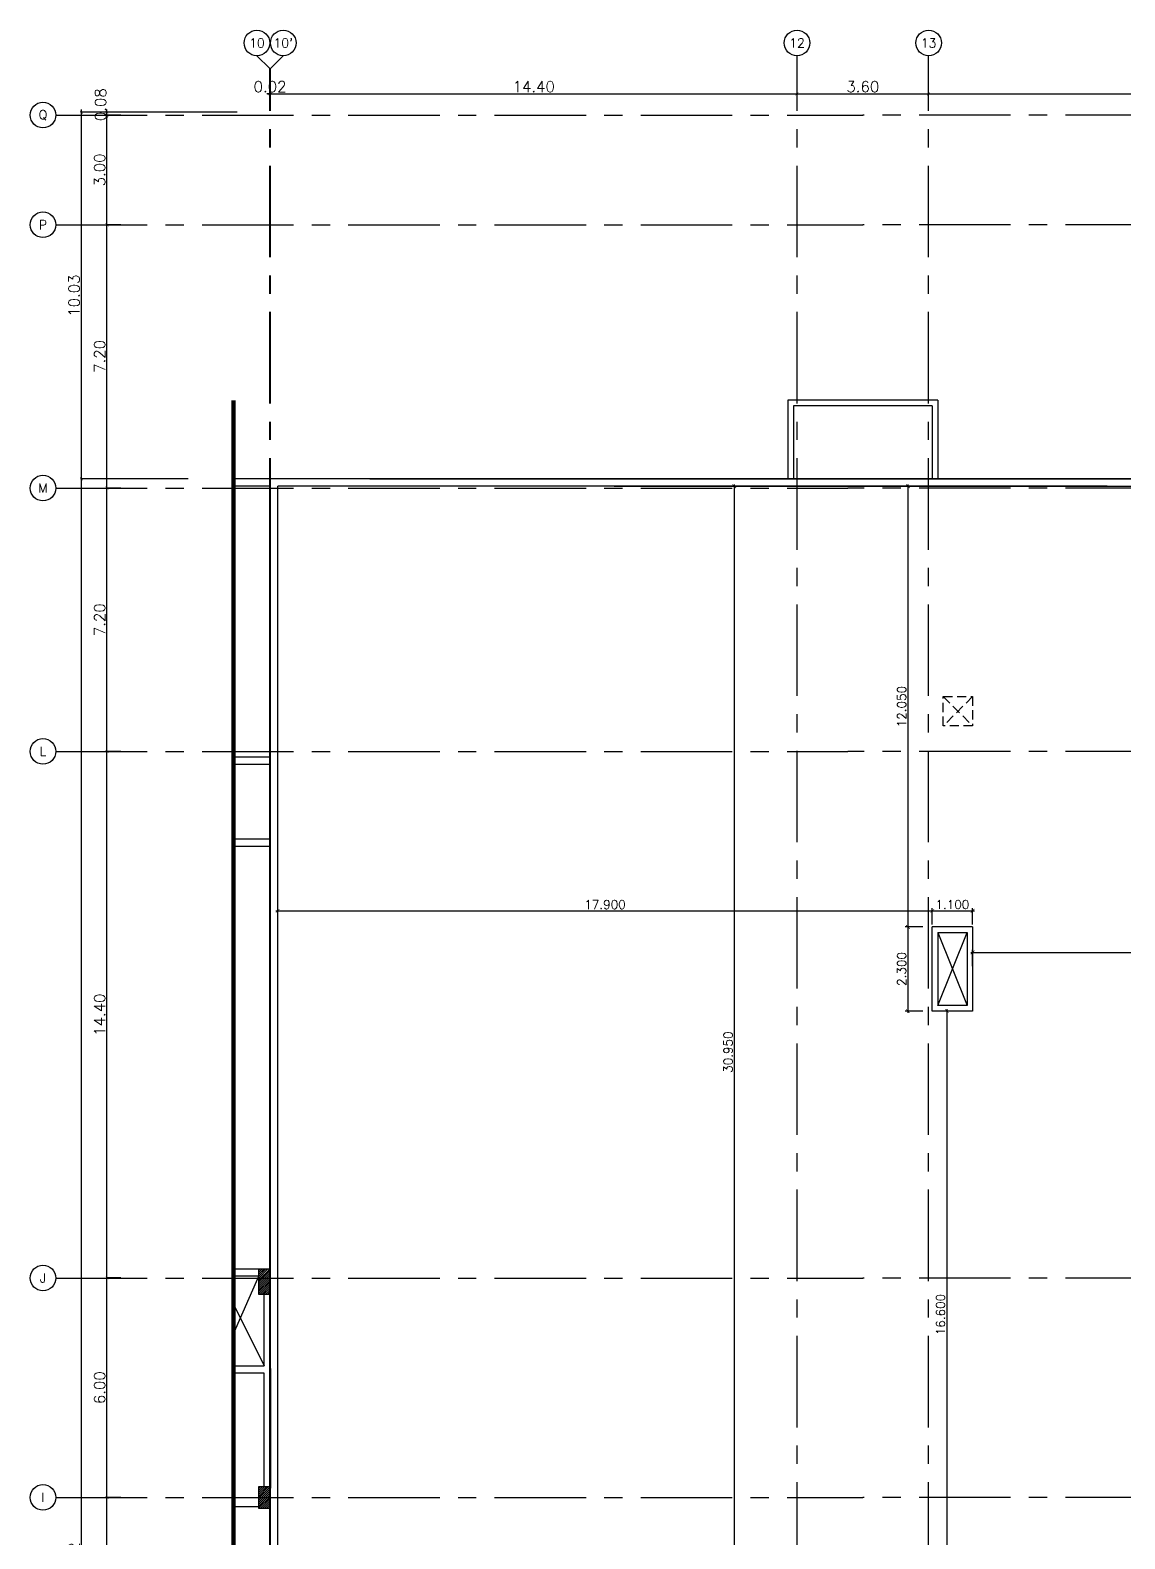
# Model space of a CAD drawing. Extents: x 88854.2 to 88945.7, y 39921.6 to 39999.8.
# Drawn here: x 88854.2 to 88884.13, y 39958.57 to 39999.82 of the extents above; entities that cross this region are included whole.
import ezdxf
from ezdxf.enums import TextEntityAlignment as Align

# ---------------------------------------------------------------- set-up
doc = ezdxf.new("R2010")
doc.units = 0
doc.header["$MEASUREMENT"] = 0
doc.header["$PDMODE"] = 34
for name, pattern in [('CENTER2', [1.125, 0.75, -0.125, 0.125, -0.125]), ('CENTERX2', [4, 2.5, -0.5, 0.5, -0.5]), ('HIDDEN', [0.375, 0.25, -0.125])]:
    doc.linetypes.add(name, pattern=pattern)
doc.layers.get('0').update_dxf_attribs({"linetype": 'CONTINUOUS'})
doc.layers.get('DEFPOINTS').update_dxf_attribs({"linetype": 'CONTINUOUS'})
for name, color, linetype in [('AX', 6, 'CONTINUOUS'), ('AX-CR', 2, 'CONTINUOUS'), ('AX-DIM', 4, 'CONTINUOUS'), ('AX-TXT', 2, 'CONTINUOUS'), ('AXES', 11, 'CENTERX2'), ('COL', 2, 'CONTINUOUS'), ('DimRoof', 4, 'CONTINUOUS'), ('EJ', 9, 'CONTINUOUS'), ('ELEV', 2, 'CONTINUOUS'), ('HAT', 8, 'CONTINUOUS'), ('PROJ-L', 3, 'CONTINUOUS'), ('ROOF', 2, 'CONTINUOUS'), ('SHAFT', 4, 'CONTINUOUS'), ('WALL', 2, 'CONTINUOUS')]:
    doc.layers.add(name, color=color, linetype=linetype)
doc.styles.add('ROMANS', font='ROMANS.shx')
doc.dimstyles.new('DIM-OUT', dxfattribs={"dimscale": 0, "dimtxt": 0.3, "dimasz": 0.08, "dimexe": 0.02, "dimexo": 0.02, "dimgap": 0.05, "dimtad": 1, "dimzin": 0, "dimdsep": 46, "dimtxsty": 'ROMANS', "dimblk1": 'ARCHTICK', "dimblk2": 'ARCHTICK', "dimsah": 1, "dimcen": 0.01, "dimdle": 0.08, "dimclrd": 4, "dimclre": 4, "dimclrt": 2, "dimadec": 0, "dimazin": 0, "dimtp": 2, "dimtm": 2, "dimtfac": 0.114286, "dimtix": 1, "dimtmove": 2, "dimatfit": 3, "dimldrblk": 'ARCHTICK', "dimfxl": 0, "dimtolj": 1, "dimtzin": 0, "dimarcsym": 0})
doc.dimstyles.new('STANDARD in', dxfattribs={"dimtxt": 0.24, "dimasz": 0.1, "dimexe": 0.07, "dimexo": 0.07, "dimgap": 0.05, "dimtad": 1, "dimdec": 3, "dimzin": 0, "dimdsep": 46, "dimtxsty": 'ROMANS', "dimblk": 'ARCHTICK', "dimcen": 0.05, "dimdle": 0.05, "dimclrd": 4, "dimclre": 4, "dimclrt": 2, "dimadec": 0, "dimazin": 0, "dimtfac": 1, "dimtdec": 3, "dimtmove": 2, "dimatfit": 3, "dimfxl": 0, "dimtolj": 1, "dimtzin": 0, "dimarcsym": 0})

# ---------------------------------------------------------------- blocks, each defined once
blk = doc.blocks.new('AXU')
at = {"layer": 'AX-CR'}
blk.add_circle((0, 350), 350, dxfattribs=at)
at = {"layer": 'AX-TXT', "style": 'ROMANS'}
blk.add_attdef('AX', text='', height=250, dxfattribs=at).set_placement((0, 350), align=Align.MIDDLE)
blk = doc.blocks.new('_ARCHTICK')
at = {"color": 0, "linetype": 'ByBlock', "const_width": 0.15}
blk.add_lwpolyline([(-0.5, -0.5), (0.5, 0.5)], dxfattribs=at)
blk = doc.blocks.new('*D10')
at = {"layer": 'AX-DIM', "color": 4, "lineweight": -2}
for p, q in [((88878.69, 39998.077), (88893.126, 39998.077)), ((88878.77, 39997.697), (88878.77, 39998.097)), ((88893.046, 39997.697), (88893.046, 39998.097))]:
    blk.add_line(p, q, dxfattribs=at)
at = {"layer": 'DEFPOINTS', "color": 0}
for p in [(88893.046, 39998.077), (88878.77, 39997.677), (88893.046, 39997.677)]:
    blk.add_point(p, dxfattribs=at)
at = {"layer": 'AX-DIM', "color": 4, "lineweight": -2, "xscale": 0.08, "yscale": 0.08, "zscale": 0.08, "rotation": 180}
blk.add_blockref('_ARCHTICK', (88878.77, 39998.077), dxfattribs=at)
at = {"layer": 'AX-DIM', "color": 4, "lineweight": -2, "xscale": 0.08, "yscale": 0.08, "zscale": 0.08}
blk.add_blockref('_ARCHTICK', (88893.046, 39998.077), dxfattribs=at)
at = {"layer": 'AX-DIM', "color": 2, "insert": (88885.908, 39998.277), "char_height": 0.3, "attachment_point": 5, "style": 'ROMANS'}
blk.add_mtext('\\A1;14.28', dxfattribs=at)
blk = doc.blocks.new('*D53')
at = {"layer": 'AX-DIM', "color": 4, "lineweight": -2}
for p, q in [((88856.301, 39956.02), (88856.301, 39959.78)), ((88856.681, 39959.7), (88856.281, 39959.7)), ((88856.681, 39956.1), (88856.281, 39956.1))]:
    blk.add_line(p, q, dxfattribs=at)
at = {"layer": 'DEFPOINTS', "color": 0}
for p in [(88856.301, 39959.7), (88856.701, 39959.7), (88856.701, 39956.1)]:
    blk.add_point(p, dxfattribs=at)
at = {"layer": 'AX-DIM', "color": 4, "lineweight": -2, "xscale": 0.08, "yscale": 0.08, "zscale": 0.08}
for p, rotation in [((88856.301, 39959.7), 90), ((88856.301, 39956.1), 270)]:
    blk.add_blockref('_ARCHTICK', p, dxfattribs=dict(at, rotation=rotation))
at = {"layer": 'AX-DIM', "color": 2, "insert": (88856.101, 39957.9), "char_height": 0.3, "attachment_point": 5, "rotation": 90, "style": 'ROMANS'}
blk.add_mtext('\\A1;3.60', dxfattribs=at)
blk = doc.blocks.new('*D45')
at = {"layer": 'AX-DIM', "color": 4, "lineweight": -2}
for p, q in [((88858.517, 39987.55), (88855.581, 39987.55)), ((88855.601, 39928.15), (88855.601, 39987.63)), ((88859.119, 39928.23), (88855.581, 39928.23))]:
    blk.add_line(p, q, dxfattribs=at)
at = {"layer": 'DEFPOINTS', "color": 0}
for p in [(88855.601, 39987.55), (88858.537, 39987.55), (88859.139, 39928.23)]:
    blk.add_point(p, dxfattribs=at)
at = {"layer": 'AX-DIM', "color": 4, "lineweight": -2, "xscale": 0.08, "yscale": 0.08, "zscale": 0.08}
for p, rotation in [((88855.601, 39987.55), 90), ((88855.601, 39928.23), 270)]:
    blk.add_blockref('_ARCHTICK', p, dxfattribs=dict(at, rotation=rotation))
at = {"layer": 'AX-DIM', "color": 2, "insert": (88855.401, 39957.89), "char_height": 0.3, "attachment_point": 5, "rotation": 90, "style": 'ROMANS'}
blk.add_mtext('\\A1;59.32', dxfattribs=at)
blk = doc.blocks.new('*D39')
at = {"layer": 'AX-DIM', "color": 4, "lineweight": -2}
for p, q in [((88859.863, 39997.575), (88855.581, 39997.575)), ((88855.601, 39987.47), (88855.601, 39997.655)), ((88856.281, 39987.55), (88855.581, 39987.55))]:
    blk.add_line(p, q, dxfattribs=at)
at = {"layer": 'DEFPOINTS', "color": 0}
for p in [(88855.601, 39997.575), (88859.883, 39997.575), (88856.301, 39987.55)]:
    blk.add_point(p, dxfattribs=at)
at = {"layer": 'AX-DIM', "color": 4, "lineweight": -2, "xscale": 0.08, "yscale": 0.08, "zscale": 0.08}
for p, rotation in [((88855.601, 39997.575), 90), ((88855.601, 39987.55), 270)]:
    blk.add_blockref('_ARCHTICK', p, dxfattribs=dict(at, rotation=rotation))
at = {"layer": 'AX-DIM', "color": 2, "insert": (88855.401, 39992.562), "char_height": 0.3, "attachment_point": 5, "rotation": 90, "style": 'ROMANS'}
blk.add_mtext('\\A1;10.03', dxfattribs=at)
blk = doc.blocks.new('*D42')
at = {"layer": 'AX-DIM', "color": 4, "lineweight": -2}
for p, q in [((88856.681, 39987.3), (88856.281, 39987.3)), ((88856.301, 39980.02), (88856.301, 39987.38)), ((88856.681, 39980.1), (88856.281, 39980.1))]:
    blk.add_line(p, q, dxfattribs=at)
at = {"layer": 'DEFPOINTS', "color": 0}
for p in [(88856.301, 39987.3), (88856.701, 39987.3), (88856.701, 39980.1)]:
    blk.add_point(p, dxfattribs=at)
at = {"layer": 'AX-DIM', "color": 4, "lineweight": -2, "xscale": 0.08, "yscale": 0.08, "zscale": 0.08}
for p, rotation in [((88856.301, 39987.3), 90), ((88856.301, 39980.1), 270)]:
    blk.add_blockref('_ARCHTICK', p, dxfattribs=dict(at, rotation=rotation))
at = {"layer": 'AX-DIM', "color": 2, "insert": (88856.101, 39983.7), "char_height": 0.3, "attachment_point": 5, "rotation": 90, "style": 'ROMANS'}
blk.add_mtext('\\A1;7.20', dxfattribs=at)
blk = doc.blocks.new('AXL')
at = {"layer": 'AX-CR'}
blk.add_circle((-350, 0), 350, dxfattribs=at)
at = {"layer": 'AX-TXT', "style": 'ROMANS'}
blk.add_attdef('AX', text='', height=250, dxfattribs=at).set_placement((-350, 0), align=Align.MIDDLE)
blk = doc.blocks.new('*D46')
at = {"layer": 'AX-DIM', "color": 4, "lineweight": -2}
for p, q in [((88856.681, 39965.7), (88856.281, 39965.7)), ((88856.301, 39959.62), (88856.301, 39965.78)), ((88856.681, 39959.7), (88856.281, 39959.7))]:
    blk.add_line(p, q, dxfattribs=at)
at = {"layer": 'DEFPOINTS', "color": 0}
for p in [(88856.301, 39965.7), (88856.701, 39965.7), (88856.701, 39959.7)]:
    blk.add_point(p, dxfattribs=at)
at = {"layer": 'AX-DIM', "color": 4, "lineweight": -2, "xscale": 0.08, "yscale": 0.08, "zscale": 0.08}
for p, rotation in [((88856.301, 39965.7), 90), ((88856.301, 39959.7), 270)]:
    blk.add_blockref('_ARCHTICK', p, dxfattribs=dict(at, rotation=rotation))
at = {"layer": 'AX-DIM', "color": 2, "insert": (88856.101, 39962.7), "char_height": 0.3, "attachment_point": 5, "rotation": 90, "style": 'ROMANS'}
blk.add_mtext('\\A1;6.00', dxfattribs=at)
blk = doc.blocks.new('*D41')
at = {"layer": 'AX-DIM', "color": 4, "lineweight": -2}
for p, q in [((88856.681, 39980.1), (88856.281, 39980.1)), ((88856.301, 39965.62), (88856.301, 39980.18)), ((88856.681, 39965.7), (88856.281, 39965.7))]:
    blk.add_line(p, q, dxfattribs=at)
at = {"layer": 'DEFPOINTS', "color": 0}
for p in [(88856.301, 39980.1), (88856.701, 39980.1), (88856.701, 39965.7)]:
    blk.add_point(p, dxfattribs=at)
at = {"layer": 'AX-DIM', "color": 4, "lineweight": -2, "xscale": 0.08, "yscale": 0.08, "zscale": 0.08}
for p, rotation in [((88856.301, 39980.1), 90), ((88856.301, 39965.7), 270)]:
    blk.add_blockref('_ARCHTICK', p, dxfattribs=dict(at, rotation=rotation))
at = {"layer": 'AX-DIM', "color": 2, "insert": (88856.101, 39972.9), "char_height": 0.3, "attachment_point": 5, "rotation": 90, "style": 'ROMANS'}
blk.add_mtext('\\A1;14.40', dxfattribs=at)
blk = doc.blocks.new('*D44')
at = {"layer": 'AX-DIM', "color": 4, "lineweight": -2}
for p, q in [((88856.681, 39997.575), (88856.281, 39997.575)), ((88856.681, 39997.5), (88856.281, 39997.5)), ((88856.301, 39997.575), (88856.301, 39997.655)), ((88856.301, 39997.5), (88856.301, 39997.575)), ((88856.301, 39997.5), (88856.301, 39997.42))]:
    blk.add_line(p, q, dxfattribs=at)
at = {"layer": 'DEFPOINTS', "color": 0}
for p in [(88856.301, 39997.575), (88856.701, 39997.575), (88856.701, 39997.5)]:
    blk.add_point(p, dxfattribs=at)
at = {"layer": 'AX-DIM', "color": 4, "lineweight": -2, "xscale": 0.08, "yscale": 0.08, "zscale": 0.08}
for p, rotation in [((88856.301, 39997.575), 270), ((88856.301, 39997.5), 90)]:
    blk.add_blockref('_ARCHTICK', p, dxfattribs=dict(at, rotation=rotation))
at = {"layer": 'AX-DIM', "color": 2, "insert": (88856.126, 39997.784), "char_height": 0.3, "attachment_point": 5, "rotation": 90, "style": 'ROMANS'}
blk.add_mtext('\\A1;0.08', dxfattribs=at)
blk = doc.blocks.new('*D43')
at = {"layer": 'AX-DIM', "color": 4, "lineweight": -2}
for p, q in [((88856.681, 39997.5), (88856.281, 39997.5)), ((88856.301, 39994.42), (88856.301, 39997.58)), ((88856.681, 39994.5), (88856.281, 39994.5))]:
    blk.add_line(p, q, dxfattribs=at)
at = {"layer": 'DEFPOINTS', "color": 0}
for p in [(88856.301, 39997.5), (88856.701, 39997.5), (88856.701, 39994.5)]:
    blk.add_point(p, dxfattribs=at)
at = {"layer": 'AX-DIM', "color": 4, "lineweight": -2, "xscale": 0.08, "yscale": 0.08, "zscale": 0.08}
for p, rotation in [((88856.301, 39997.5), 90), ((88856.301, 39994.5), 270)]:
    blk.add_blockref('_ARCHTICK', p, dxfattribs=dict(at, rotation=rotation))
at = {"layer": 'AX-DIM', "color": 2, "insert": (88856.101, 39996), "char_height": 0.3, "attachment_point": 5, "rotation": 90, "style": 'ROMANS'}
blk.add_mtext('\\A1;3.00', dxfattribs=at)
blk = doc.blocks.new('*D40')
at = {"layer": 'AX-DIM', "color": 4, "lineweight": -2}
for p, q in [((88856.681, 39994.5), (88856.281, 39994.5)), ((88856.301, 39987.22), (88856.301, 39994.58)), ((88856.681, 39987.3), (88856.281, 39987.3))]:
    blk.add_line(p, q, dxfattribs=at)
at = {"layer": 'DEFPOINTS', "color": 0}
for p in [(88856.301, 39994.5), (88856.701, 39994.5), (88856.701, 39987.3)]:
    blk.add_point(p, dxfattribs=at)
at = {"layer": 'AX-DIM', "color": 4, "lineweight": -2, "xscale": 0.08, "yscale": 0.08, "zscale": 0.08}
for p, rotation in [((88856.301, 39994.5), 90), ((88856.301, 39987.3), 270)]:
    blk.add_blockref('_ARCHTICK', p, dxfattribs=dict(at, rotation=rotation))
at = {"layer": 'AX-DIM', "color": 2, "insert": (88856.101, 39990.9), "char_height": 0.3, "attachment_point": 5, "rotation": 90, "style": 'ROMANS'}
blk.add_mtext('\\A1;7.20', dxfattribs=at)
blk = doc.blocks.new('*D36')
at = {"layer": 'AX-DIM', "color": 4, "lineweight": -2}
for p, q in [((88860.69, 39998.077), (88875.25, 39998.077)), ((88860.77, 39997.697), (88860.77, 39998.097)), ((88875.17, 39997.697), (88875.17, 39998.097))]:
    blk.add_line(p, q, dxfattribs=at)
at = {"layer": 'DEFPOINTS', "color": 0}
for p in [(88875.17, 39998.077), (88860.77, 39997.677), (88875.17, 39997.677)]:
    blk.add_point(p, dxfattribs=at)
at = {"layer": 'AX-DIM', "color": 4, "lineweight": -2, "xscale": 0.08, "yscale": 0.08, "zscale": 0.08, "rotation": 180}
blk.add_blockref('_ARCHTICK', (88860.77, 39998.077), dxfattribs=at)
at = {"layer": 'AX-DIM', "color": 4, "lineweight": -2, "xscale": 0.08, "yscale": 0.08, "zscale": 0.08}
blk.add_blockref('_ARCHTICK', (88875.17, 39998.077), dxfattribs=at)
at = {"layer": 'AX-DIM', "color": 2, "insert": (88867.97, 39998.277), "char_height": 0.3, "attachment_point": 5, "style": 'ROMANS'}
blk.add_mtext('\\A1;14.40', dxfattribs=at)
blk = doc.blocks.new('*D37')
at = {"layer": 'AX-DIM', "color": 4, "lineweight": -2}
for p, q in [((88860.75, 39998.077), (88860.67, 39998.077)), ((88860.75, 39997.697), (88860.75, 39998.097)), ((88860.75, 39998.077), (88860.77, 39998.077)), ((88860.77, 39997.697), (88860.77, 39998.097)), ((88860.77, 39998.077), (88860.85, 39998.077))]:
    blk.add_line(p, q, dxfattribs=at)
at = {"layer": 'DEFPOINTS', "color": 0}
for p in [(88860.77, 39998.077), (88860.75, 39997.677), (88860.77, 39997.677)]:
    blk.add_point(p, dxfattribs=at)
at = {"layer": 'AX-DIM', "color": 4, "lineweight": -2, "xscale": 0.08, "yscale": 0.08, "zscale": 0.08}
blk.add_blockref('_ARCHTICK', (88860.75, 39998.077), dxfattribs=at)
at = {"layer": 'AX-DIM', "color": 4, "lineweight": -2, "xscale": 0.08, "yscale": 0.08, "zscale": 0.08, "rotation": 180}
blk.add_blockref('_ARCHTICK', (88860.77, 39998.077), dxfattribs=at)
at = {"layer": 'AX-DIM', "color": 2, "insert": (88860.76, 39998.277), "char_height": 0.3, "attachment_point": 5, "style": 'ROMANS'}
blk.add_mtext('\\A1;0.02', dxfattribs=at)
blk = doc.blocks.new('*D38')
at = {"layer": 'AX-DIM', "color": 4, "lineweight": -2}
for p, q in [((88875.09, 39998.077), (88878.85, 39998.077)), ((88875.17, 39997.697), (88875.17, 39998.097)), ((88878.77, 39997.697), (88878.77, 39998.097))]:
    blk.add_line(p, q, dxfattribs=at)
at = {"layer": 'DEFPOINTS', "color": 0}
for p in [(88878.77, 39998.077), (88875.17, 39997.677), (88878.77, 39997.677)]:
    blk.add_point(p, dxfattribs=at)
at = {"layer": 'AX-DIM', "color": 4, "lineweight": -2, "xscale": 0.08, "yscale": 0.08, "zscale": 0.08, "rotation": 180}
blk.add_blockref('_ARCHTICK', (88875.17, 39998.077), dxfattribs=at)
at = {"layer": 'AX-DIM', "color": 4, "lineweight": -2, "xscale": 0.08, "yscale": 0.08, "zscale": 0.08}
blk.add_blockref('_ARCHTICK', (88878.77, 39998.077), dxfattribs=at)
at = {"layer": 'AX-DIM', "color": 2, "insert": (88876.97, 39998.277), "char_height": 0.3, "attachment_point": 5, "style": 'ROMANS'}
blk.add_mtext('\\A1;3.60', dxfattribs=at)
blk = doc.blocks.new('*D63')
at = {"layer": 'AX-DIM', "color": 4, "linetype": 'Continuous', "lineweight": -2}
for p, q in [((88860.92, 39975.74), (88878.92, 39975.74)), ((88860.97, 39975.41), (88860.97, 39975.81)), ((88878.87, 39975.41), (88878.87, 39975.81))]:
    blk.add_line(p, q, dxfattribs=at)
at = {"layer": 'DEFPOINTS', "color": 0, "linetype": 'Continuous'}
for p in [(88878.87, 39975.74), (88860.97, 39975.34), (88878.87, 39975.34)]:
    blk.add_point(p, dxfattribs=at)
at = {"layer": 'AX-DIM', "color": 4, "linetype": 'Continuous', "lineweight": -2, "xscale": 0.1, "yscale": 0.1, "zscale": 0.1, "rotation": 180}
blk.add_blockref('_ARCHTICK', (88860.97, 39975.74), dxfattribs=at)
at = {"layer": 'AX-DIM', "color": 4, "linetype": 'Continuous', "lineweight": -2, "xscale": 0.1, "yscale": 0.1, "zscale": 0.1}
blk.add_blockref('_ARCHTICK', (88878.87, 39975.74), dxfattribs=at)
at = {"layer": 'AX-DIM', "color": 2, "linetype": 'Continuous', "insert": (88869.92, 39975.91), "char_height": 0.24, "attachment_point": 5, "style": 'ROMANS'}
blk.add_mtext('\\A1;17.900', dxfattribs=at)
blk = doc.blocks.new('*D66')
at = {"layer": 'AX-DIM', "color": 4, "linetype": 'Continuous', "lineweight": -2}
for p, q in [((88874.799, 39987.35), (88873.384, 39987.35)), ((88873.454, 39987.4), (88873.454, 39956.35)), ((88874.301, 39956.4), (88873.384, 39956.4))]:
    blk.add_line(p, q, dxfattribs=at)
at = {"layer": 'DEFPOINTS', "color": 0, "linetype": 'Continuous'}
for p in [(88874.869, 39987.35), (88873.454, 39956.4), (88874.371, 39956.4)]:
    blk.add_point(p, dxfattribs=at)
at = {"layer": 'AX-DIM', "color": 4, "linetype": 'Continuous', "lineweight": -2, "xscale": 0.1, "yscale": 0.1, "zscale": 0.1}
for p, rotation in [((88873.454, 39987.35), 90), ((88873.454, 39956.4), 270)]:
    blk.add_blockref('_ARCHTICK', p, dxfattribs=dict(at, rotation=rotation))
at = {"layer": 'AX-DIM', "color": 2, "linetype": 'Continuous', "insert": (88873.284, 39971.875), "char_height": 0.24, "attachment_point": 5, "rotation": 90, "style": 'ROMANS'}
blk.add_mtext('\\A1;30.950', dxfattribs=at)
blk = doc.blocks.new('*D117')
at = {"layer": 'AX-DIM', "color": 4, "linetype": 'Continuous', "lineweight": -2}
for p, q in [((88878.697, 39987.35), (88878.132, 39987.35)), ((88878.202, 39987.4), (88878.202, 39975.25)), ((88878.602, 39975.3), (88878.132, 39975.3))]:
    blk.add_line(p, q, dxfattribs=at)
at = {"layer": 'DEFPOINTS', "color": 0, "linetype": 'Continuous'}
for p in [(88878.767, 39987.35), (88878.202, 39975.3), (88878.672, 39975.3)]:
    blk.add_point(p, dxfattribs=at)
at = {"layer": 'AX-DIM', "color": 4, "linetype": 'Continuous', "lineweight": -2, "xscale": 0.1, "yscale": 0.1, "zscale": 0.1}
for p, rotation in [((88878.202, 39987.35), 90), ((88878.202, 39975.3), 270)]:
    blk.add_blockref('_ARCHTICK', p, dxfattribs=dict(at, rotation=rotation))
at = {"layer": 'AX-DIM', "color": 2, "linetype": 'Continuous', "insert": (88878.032, 39981.325), "char_height": 0.24, "attachment_point": 5, "rotation": 90, "style": 'ROMANS'}
blk.add_mtext('\\A1;12.050', dxfattribs=at)
blk = doc.blocks.new('*D118')
at = {"layer": 'DEFPOINTS', "color": 0, "linetype": 'Continuous'}
for p in [(88878.684, 39975.3), (88878.202, 39973), (88878.684, 39973)]:
    blk.add_point(p, dxfattribs=at)
at = {"layer": 'DimRoof', "color": 4, "linetype": 'Continuous', "lineweight": -2}
for p, q in [((88878.614, 39975.3), (88878.132, 39975.3)), ((88878.202, 39975.35), (88878.202, 39972.95)), ((88878.614, 39973), (88878.132, 39973))]:
    blk.add_line(p, q, dxfattribs=at)
at = {"layer": 'DimRoof', "color": 4, "linetype": 'Continuous', "lineweight": -2, "xscale": 0.1, "yscale": 0.1, "zscale": 0.1}
for p, rotation in [((88878.202, 39975.3), 90), ((88878.202, 39973), 270)]:
    blk.add_blockref('_ARCHTICK', p, dxfattribs=dict(at, rotation=rotation))
at = {"layer": 'DimRoof', "color": 2, "linetype": 'Continuous', "insert": (88878.032, 39974.15), "char_height": 0.24, "attachment_point": 5, "rotation": 90, "style": 'ROMANS'}
blk.add_mtext('\\A1;2.300', dxfattribs=at)
blk = doc.blocks.new('*D119')
at = {"layer": 'DEFPOINTS', "color": 0, "linetype": 'Continuous'}
for p in [(88879.748, 39973), (88879.266, 39956.4), (88879.748, 39956.4)]:
    blk.add_point(p, dxfattribs=at)
at = {"layer": 'DimRoof', "color": 4, "linetype": 'Continuous', "lineweight": -2}
for p, q in [((88879.678, 39973), (88879.196, 39973)), ((88879.266, 39973.05), (88879.266, 39956.35)), ((88879.678, 39956.4), (88879.196, 39956.4))]:
    blk.add_line(p, q, dxfattribs=at)
at = {"layer": 'DimRoof', "color": 4, "linetype": 'Continuous', "lineweight": -2, "xscale": 0.1, "yscale": 0.1, "zscale": 0.1}
for p, rotation in [((88879.266, 39973), 90), ((88879.266, 39956.4), 270)]:
    blk.add_blockref('_ARCHTICK', p, dxfattribs=dict(at, rotation=rotation))
at = {"layer": 'DimRoof', "color": 2, "linetype": 'Continuous', "insert": (88879.096, 39964.7), "char_height": 0.24, "attachment_point": 5, "rotation": 90, "style": 'ROMANS'}
blk.add_mtext('\\A1;16.600', dxfattribs=at)
blk = doc.blocks.new('*D120')
at = {"layer": 'DEFPOINTS', "color": 0, "linetype": 'Continuous'}
for p in [(88879.97, 39975.742), (88878.87, 39975.3), (88879.97, 39975.3)]:
    blk.add_point(p, dxfattribs=at)
at = {"layer": 'DimRoof', "color": 4, "linetype": 'Continuous', "lineweight": -2}
for p, q in [((88878.82, 39975.742), (88880.02, 39975.742)), ((88878.87, 39975.37), (88878.87, 39975.812)), ((88879.97, 39975.37), (88879.97, 39975.812))]:
    blk.add_line(p, q, dxfattribs=at)
at = {"layer": 'DimRoof', "color": 4, "linetype": 'Continuous', "lineweight": -2, "xscale": 0.1, "yscale": 0.1, "zscale": 0.1, "rotation": 180}
blk.add_blockref('_ARCHTICK', (88878.87, 39975.742), dxfattribs=at)
at = {"layer": 'DimRoof', "color": 4, "linetype": 'Continuous', "lineweight": -2, "xscale": 0.1, "yscale": 0.1, "zscale": 0.1}
blk.add_blockref('_ARCHTICK', (88879.97, 39975.742), dxfattribs=at)
at = {"layer": 'DimRoof', "color": 2, "linetype": 'Continuous', "insert": (88879.42, 39975.912), "char_height": 0.24, "attachment_point": 5, "style": 'ROMANS'}
blk.add_mtext('\\A1;1.100', dxfattribs=at)
blk = doc.blocks.new('*D121')
at = {"layer": 'DEFPOINTS', "color": 0, "linetype": 'Continuous'}
for p in [(88892.846, 39974.602), (88879.97, 39974.16), (88892.846, 39974.16)]:
    blk.add_point(p, dxfattribs=at)
at = {"layer": 'DimRoof', "color": 4, "linetype": 'Continuous', "lineweight": -2}
for p, q in [((88879.97, 39974.23), (88879.97, 39974.672)), ((88892.846, 39974.23), (88892.846, 39974.672)), ((88879.92, 39974.602), (88892.896, 39974.602))]:
    blk.add_line(p, q, dxfattribs=at)
at = {"layer": 'DimRoof', "color": 4, "linetype": 'Continuous', "lineweight": -2, "xscale": 0.1, "yscale": 0.1, "zscale": 0.1, "rotation": 180}
blk.add_blockref('_ARCHTICK', (88879.97, 39974.602), dxfattribs=at)
at = {"layer": 'DimRoof', "color": 4, "linetype": 'Continuous', "lineweight": -2, "xscale": 0.1, "yscale": 0.1, "zscale": 0.1}
blk.add_blockref('_ARCHTICK', (88892.846, 39974.602), dxfattribs=at)
at = {"layer": 'DimRoof', "color": 2, "linetype": 'Continuous', "insert": (88886.408, 39974.772), "char_height": 0.24, "attachment_point": 5, "style": 'ROMANS'}
blk.add_mtext('\\A1;12.876', dxfattribs=at)

msp = doc.modelspace()

# ---------------------------------------------------------------- hatches: boundary and pattern name
at = {"layer": 'HAT'}
h = msp.add_hatch(dxfattribs=at)
h.set_pattern_fill('ANSI31', color=256, scale=0.3, style=0)
h.set_pattern_definition([(45, (88611.894076, 39890.188557), (-0.0265165043, 0.0265165043), [])])
h.paths.add_polyline_path([(88860.7503, 39965.9496), (88860.4503, 39965.9496), (88860.4503, 39965.5996), (88860.7503, 39965.5996)])
h.paths.add_polyline_path([(88860.7503, 39965.5996), (88860.4503, 39965.5996), (88860.4503, 39965.2496), (88860.7503, 39965.2496)])
h = msp.add_hatch(dxfattribs=at)
h.set_pattern_fill('ANSI31', color=256, scale=0.3, style=0)
h.set_pattern_definition([(45, (88611.574076, 39904.688557), (-0.0265165043, 0.0265165043), [])])
h.paths.add_polyline_path([(88860.7503, 39959.9996), (88860.4503, 39959.9996), (88860.4503, 39959.6996), (88860.7503, 39959.6996)])
h.paths.add_polyline_path([(88860.7503, 39959.6996), (88860.4503, 39959.6996), (88860.4503, 39959.3996), (88860.7503, 39959.3996)])

# ---------------------------------------------------------------- linework, layer by layer
at = {"layer": 'AXES'}
for p, q in [((88860.7503, 39998.7714), (88860.4003, 39999.1214)), ((88860.7703, 39998.7714), (88861.1203, 39999.1214)), ((88875.1703, 39921.6153), (88875.1703, 39999.1214)), ((88878.7703, 39921.6153), (88878.7703, 39999.1214)), ((88860.7503, 39921.6153), (88860.7503, 39998.7714)), ((88860.7703, 39921.6153), (88860.7703, 39998.7714)), ((88854.9005, 39997.4996), (88876.9703, 39997.4996)), ((88945.0103, 39997.4996), (88876.9703, 39997.4996)), ((88854.9005, 39994.4996), (88876.9703, 39994.4996)), ((88945.0103, 39994.4996), (88876.9703, 39994.4996)), ((88854.9005, 39987.2996), (88876.5632, 39987.2996)), ((88945.0103, 39987.2996), (88876.5632, 39987.2996)), ((88854.9005, 39980.0996), (88876.5632, 39980.0996)), ((88945.0103, 39980.0996), (88876.5632, 39980.0996)), ((88854.9005, 39965.6996), (88876.9703, 39965.6996)), ((88945.0103, 39965.6996), (88876.9703, 39965.6996)), ((88854.9005, 39959.6996), (88876.9703, 39959.6996)), ((88945.0103, 39959.6996), (88876.9703, 39959.6996))]:
    msp.add_line(p, q, dxfattribs=at)
at = {"layer": 'COL'}
for p, q in [((88859.7595, 39965.9496), (88860.7503, 39965.9496)), ((88860.4503, 39965.7496), (88859.7595, 39965.7496)), ((88859.7595, 39963.2996), (88860.6003, 39963.2996)), ((88860.6003, 39963.0996), (88859.7595, 39963.0996))]:
    msp.add_line(p, q, dxfattribs=at)
for points in [[(88860.7503, 39965.9496), (88860.7503, 39965.2496), (88860.4503, 39965.2496), (88860.4503, 39965.9496)], [(88860.7503, 39959.9996), (88860.7503, 39959.3996), (88860.4503, 39959.3996), (88860.4503, 39959.9996)]]:
    msp.add_lwpolyline(points, close=True, dxfattribs=at)
at = {"layer": 'EJ'}
for p, q in [((88860.7503, 39928.2296), (88860.7503, 39987.5496)), ((88860.7703, 39928.2296), (88860.7703, 39987.5496)), ((88860.7703, 39929.2341), (88860.7703, 39987.5496)), ((88860.7503, 39977.4996), (88860.7503, 39979.7496)), ((88860.7703, 39977.4996), (88860.7703, 39979.7496)), ((88860.7503, 39965.9496), (88860.7503, 39977.4996)), ((88860.7703, 39965.9496), (88860.7703, 39977.4996))]:
    msp.add_line(p, q, dxfattribs=at)
at = {"layer": 'EJ', "color": 8}
for p, q in [((88860.7503, 39963.2996), (88860.7503, 39965.9496)), ((88860.7703, 39959.9996), (88860.7703, 39965.2496)), ((88860.7503, 39959.9996), (88860.7503, 39963.0996)), ((88860.7703, 39963.2246), (88860.7703, 39959.9496))]:
    msp.add_line(p, q, dxfattribs=at)
at = {"layer": 'ELEV', "linetype": 'CENTER2', "const_width": 0.12}
msp.add_lwpolyline([(88859.7595, 39926.1604), (88859.7595, 39989.6996)], dxfattribs=at)
at = {"layer": 'PROJ-L', "linetype": 'Continuous'}
for p, q in [((88874.9203, 39989.6996), (88874.9203, 39987.5496)), ((88879.0203, 39989.6996), (88874.9203, 39989.6996)), ((88879.0203, 39989.6996), (88874.9203, 39989.6996)), ((88874.9203, 39989.6996), (88874.9203, 39987.5496)), ((88875.0703, 39989.5496), (88875.0703, 39987.5496)), ((88878.8703, 39989.5496), (88875.0703, 39989.5496)), ((88878.8703, 39989.5496), (88875.0703, 39989.5496)), ((88875.0703, 39989.5496), (88875.0703, 39987.5496)), ((88878.8703, 39989.5496), (88878.8703, 39987.5496)), ((88878.8703, 39989.5496), (88878.8703, 39987.5496)), ((88879.0203, 39989.6996), (88879.0203, 39987.5496)), ((88879.0203, 39989.6996), (88879.0203, 39987.5496))]:
    msp.add_line(p, q, dxfattribs=at)
at = {"layer": 'ROOF'}
for p, q in [((88860.7503, 39987.5496), (88859.7595, 39987.5496)), ((88890.3249, 39987.5496), (88860.7703, 39987.5496)), ((88863.4913, 39987.5496), (88894.211, 39987.5496)), ((88860.7503, 39987.3496), (88859.7595, 39987.3496)), ((88860.7503, 39979.9496), (88860.7503, 39987.3496)), ((88860.9703, 39929.2341), (88860.9703, 39987.3496)), ((88883.6499, 39987.3496), (88860.9703, 39987.3496)), ((88870.1663, 39987.3496), (88892.846, 39987.3496)), ((88859.7595, 39979.9496), (88860.7503, 39979.9496)), ((88859.7595, 39979.7496), (88860.7503, 39979.7496)), ((88860.7503, 39977.6996), (88859.7595, 39977.6996)), ((88860.7503, 39977.4996), (88859.7595, 39977.4996))]:
    msp.add_line(p, q, dxfattribs=at)
at = {"layer": 'ROOF', "linetype": 'Continuous'}
for p, q in [((88859.7595, 39964.1753), (88860.4503, 39965.7496)), ((88859.7595, 39964.9811), (88860.6003, 39963.2996))]:
    msp.add_line(p, q, dxfattribs=at)
at = {"layer": 'SHAFT', "linetype": 'HIDDEN'}
for p, q in [((88879.1703, 39981.5996), (88879.9703, 39980.7996)), ((88879.9703, 39981.5996), (88879.1703, 39980.7996))]:
    msp.add_line(p, q, dxfattribs=at)
at = {"layer": 'SHAFT'}
for p, q in [((88879.0203, 39973.1496), (88879.8203, 39975.1496)), ((88879.0203, 39975.1496), (88879.8203, 39973.1496))]:
    msp.add_line(p, q, dxfattribs=at)
at = {"layer": 'SHAFT', "linetype": 'HIDDEN'}
msp.add_lwpolyline([(88879.1703, 39981.5996), (88879.9703, 39981.5996), (88879.9703, 39980.7996), (88879.1703, 39980.7996)], close=True, dxfattribs=at)
at = {"layer": 'WALL'}
for p, q in [((88879.9703, 39975.2996), (88878.8703, 39975.2996)), ((88878.8703, 39972.9996), (88878.8703, 39975.2996)), ((88879.0203, 39975.1496), (88879.0203, 39973.1496)), ((88879.0203, 39975.1496), (88879.8203, 39975.1496)), ((88879.8203, 39975.1496), (88879.8203, 39973.1496)), ((88879.9703, 39975.2996), (88879.9703, 39972.9996)), ((88879.9703, 39972.9996), (88878.8703, 39972.9996)), ((88879.8203, 39973.1496), (88879.0203, 39973.1496)), ((88860.6003, 39963.2996), (88860.6003, 39965.2496)), ((88860.6003, 39959.9996), (88860.6003, 39963.0996)), ((88859.7595, 39959.6996), (88860.4503, 39959.6996)), ((88859.7595, 39959.4496), (88860.4503, 39959.4496))]:
    msp.add_line(p, q, dxfattribs=at)

# ---------------------------------------------------------------- block references
at = {"layer": 'AX', "xscale": 0.001, "yscale": 0.001, "zscale": 0.001}
for name, p, values in [('AXU', (88860.4003, 39999.1214), {'AX': '10'}), ('AXU', (88861.1203, 39999.1214), {'AX': "10'"}), ('AXU', (88875.1703, 39999.1214), {'AX': '12'}), ('AXU', (88875.1703, 39999.1214), {'AX': '12'}), ('AXU', (88878.7703, 39999.1214), {'AX': '13'}), ('AXU', (88878.7703, 39999.1214), {'AX': '13'}), ('AXL', (88854.9005, 39997.4996), {'AX': 'Q'}), ('AXL', (88854.9005, 39994.4996), {'AX': 'P'}), ('AXL', (88854.9005, 39987.2996), {'AX': 'M'}), ('AXL', (88854.9005, 39980.0996), {'AX': 'L'}), ('AXL', (88854.9005, 39965.6996), {'AX': 'J'}), ('AXL', (88854.9005, 39959.6996), {'AX': 'I'})]:
    msp.add_blockref(name, p, dxfattribs=at).add_auto_attribs(values)
at = {"layer": 'AXES', "xscale": 0.001, "yscale": 0.001, "zscale": 0.001}
for p, values in [((88875.1703, 39999.1214), {'AX': '12'}), ((88875.1703, 39999.1214), {'AX': '12'}), ((88878.7703, 39999.1214), {'AX': '13'}), ((88878.7703, 39999.1214), {'AX': '13'})]:
    msp.add_blockref('AXU', p, dxfattribs=at).add_auto_attribs(values)

# ---------------------------------------------------------------- dimensions: what is measured, and where the dimension line sits
at = {"layer": 'AX-DIM'}
dim = msp.add_linear_dim(base=(88856.3005408438, 39997.5745624405), p1=(88856.7005408438, 39997.4995624405), p2=(88856.7005408438, 39997.5745624405), angle=90, dimstyle='DIM-OUT', override={"dimscale": 1}, dxfattribs=at)
dim.commit()
dim.dimension.update_dxf_attribs({"geometry": '*D44', "text_midpoint": (88856.1255408438, 39997.7844382291), "dimtype": 160})
for base, p1, p2, picture, middle in [((88860.7703, 39998.0773), (88860.7503, 39997.6773), (88860.7703, 39997.6773), '*D37', (88860.7603, 39998.2773)), ((88875.1703, 39998.0773), (88860.7703, 39997.6773), (88875.1703, 39997.6773), '*D36', (88867.9703, 39998.2773)), ((88878.7703, 39998.0773), (88875.1703, 39997.6773), (88878.7703, 39997.6773), '*D38', (88876.9703, 39998.2773)), ((88893.046, 39998.0773), (88878.7703, 39997.6773), (88893.046, 39997.6773), '*D10', (88885.9081, 39998.2773))]:
    dim = msp.add_linear_dim(base=base, p1=p1, p2=p2, dimstyle='DIM-OUT', override={"dimscale": 1}, dxfattribs=at)
    dim.commit()
    dim.dimension.update_dxf_attribs({"geometry": picture, "text_midpoint": middle})
for base, p1, p2, picture, middle in [((88855.6005408438, 39997.5745624405), (88856.3005408438, 39987.5495624405), (88859.8826578266, 39997.5745624405), '*D39', (88855.4005408438, 39992.5620624405)), ((88856.3005, 39997.4996), (88856.7005, 39994.4996), (88856.7005, 39997.4996), '*D43', (88856.1005, 39995.9996)), ((88856.3005, 39994.4996), (88856.7005, 39987.2996), (88856.7005, 39994.4996), '*D40', (88856.1005, 39990.8996)), ((88856.3005, 39987.2996), (88856.7005, 39980.0996), (88856.7005, 39987.2996), '*D42', (88856.1005, 39983.6996)), ((88856.3005, 39980.0996), (88856.7005, 39965.6996), (88856.7005, 39980.0996), '*D41', (88856.1005, 39972.8996)), ((88856.3005, 39965.6996), (88856.7005, 39959.6996), (88856.7005, 39965.6996), '*D46', (88856.1005, 39962.6996)), ((88856.3005, 39959.6996), (88856.7005, 39956.0996), (88856.7005, 39959.6996), '*D53', (88856.1005, 39957.8996))]:
    dim = msp.add_linear_dim(base=base, p1=p1, p2=p2, angle=90, dimstyle='DIM-OUT', override={"dimscale": 1}, dxfattribs=at)
    dim.commit()
    dim.dimension.update_dxf_attribs({"geometry": picture, "text_midpoint": middle})
at = {"layer": 'AX-DIM', "color": 4}
dim = msp.add_linear_dim(base=(88855.6005, 39987.5496), p1=(88859.1392, 39928.2296), p2=(88858.5366, 39987.5496), angle=90, dimstyle='DIM-OUT', override={"dimscale": 1, "dimclre": 4}, dxfattribs=at)
dim.commit()
dim.dimension.update_dxf_attribs({"geometry": '*D45', "text_midpoint": (88855.4005, 39957.8896)})
at = {"layer": 'AX-DIM', "linetype": 'Continuous'}
for base, p1, p2, picture, middle in [((88873.4539, 39956.3996), (88874.8694, 39987.3496), (88874.3714, 39956.3996), '*D66', (88873.2839, 39971.8746)), ((88878.202, 39975.2996), (88878.7672, 39987.3496), (88878.672, 39975.2996), '*D117', (88878.032, 39981.3246))]:
    dim = msp.add_linear_dim(base=base, p1=p1, p2=p2, angle=90, dimstyle='STANDARD in', dxfattribs=at)
    dim.commit()
    dim.dimension.update_dxf_attribs({"geometry": picture, "text_midpoint": middle})
dim = msp.add_linear_dim(base=(88878.8703, 39975.7396), p1=(88860.9703, 39975.3396), p2=(88878.8703, 39975.3396), dimstyle='STANDARD in', dxfattribs=at)
dim.commit()
dim.dimension.update_dxf_attribs({"geometry": '*D63', "text_midpoint": (88869.9203, 39975.9096)})
at = {"layer": 'DimRoof', "linetype": 'Continuous'}
for base, p1, p2, picture, middle in [((88879.9703, 39975.742), (88878.8703, 39975.2996), (88879.9703, 39975.2996), '*D120', (88879.4203, 39975.912)), ((88892.846, 39974.6021), (88879.9703, 39974.1596), (88892.846, 39974.1596), '*D121', (88886.4081, 39974.7721))]:
    dim = msp.add_linear_dim(base=base, p1=p1, p2=p2, dimstyle='STANDARD in', dxfattribs=at)
    dim.commit()
    dim.dimension.update_dxf_attribs({"geometry": picture, "text_midpoint": middle})
for base, p1, p2, picture, middle in [((88878.202, 39972.9996), (88878.6842, 39975.2996), (88878.6842, 39972.9996), '*D118', (88878.032, 39974.1496)), ((88879.2657, 39956.3996), (88879.7478, 39972.9996), (88879.7478, 39956.3996), '*D119', (88879.0957, 39964.6996))]:
    dim = msp.add_linear_dim(base=base, p1=p1, p2=p2, angle=90, dimstyle='STANDARD in', dxfattribs=at)
    dim.commit()
    dim.dimension.update_dxf_attribs({"geometry": picture, "text_midpoint": middle})

doc.saveas('drawing.dxf')
